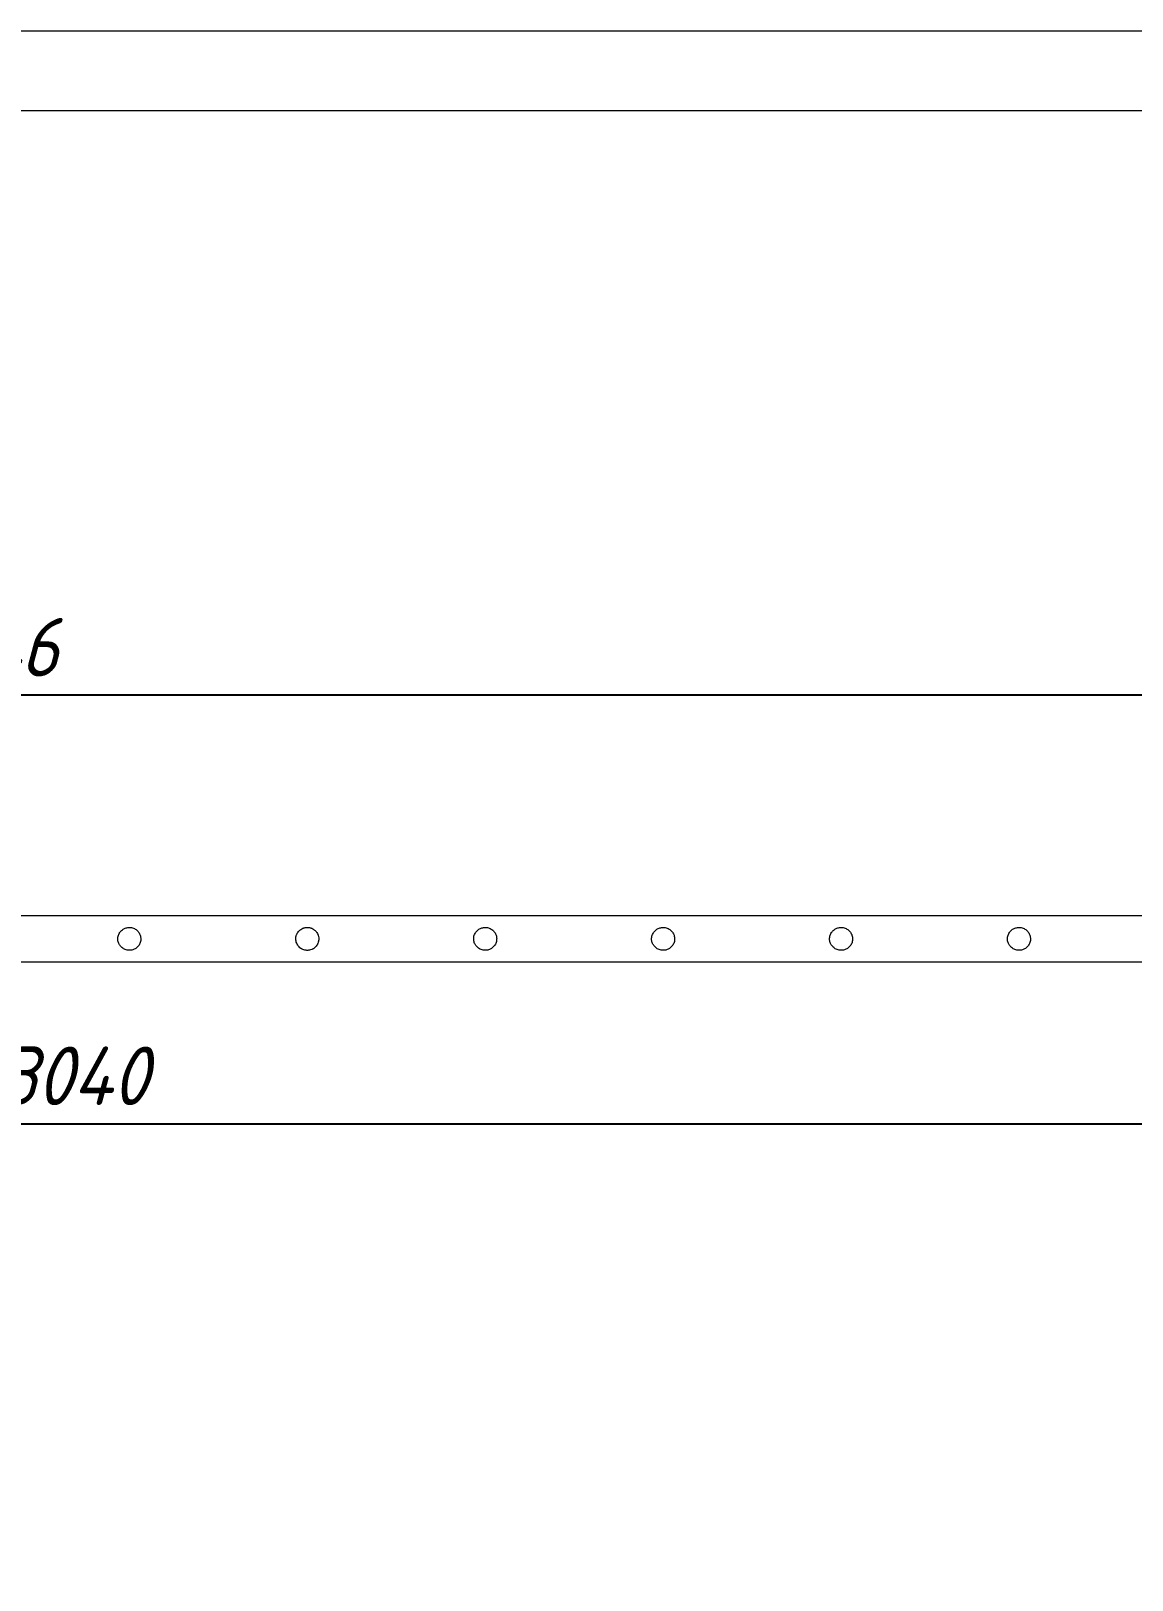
# Model space of a CAD drawing. Header units: millimetres. Extents: x 863 to 4626, y 388 to 3036.
# Drawn here: x 2745 to 3685, y 1712 to 3036 of the extents above; entities that cross this region are included whole.
import ezdxf

# ---------------------------------------------------------------- set-up
doc = ezdxf.new("R2010")
doc.units = ezdxf.units.MM
doc.linetypes.add('SLD-Solid', pattern=[0])
doc.styles.add('GENISO', font='geniso.shx', dxfattribs={"oblique": 15})
doc.dimstyles.new('Scale', dxfattribs={"dimscale": 20, "dimtxt": 2.5, "dimasz": 2.5, "dimexe": 1, "dimexo": 1, "dimgap": 0.8, "dimtad": 1, "dimdec": 0, "dimzin": 0, "dimtxsty": 'GENISO', "dimcen": 2.5, "dimclrd": 1, "dimclre": 1, "dimclrt": 7, "dimadec": 0, "dimazin": 0, "dimtfac": 1, "dimtdec": 0, "dimtmove": 0, "dimatfit": 3, "dimfxl": 1, "dimtzin": 0, "dimlwd": -1, "dimlwe": -1, "dimarcsym": 0})

# ---------------------------------------------------------------- blocks, each defined once
blk = doc.blocks.new('*D8')
at = {"color": 1, "transparency": 16777216}
for p, q in [((1080.6, 2299.3), (1080.6, 2488)), ((4326.5, 2299.3), (4326.5, 2488)), ((4276.5, 2468), (1130.6, 2468))]:
    blk.add_line(p, q, dxfattribs=at)
for points in [[(1130.6, 2476.3), (1130.6, 2459.7), (1080.6, 2468)], [(4276.5, 2476.3), (4276.5, 2459.7), (4326.5, 2468)]]:
    blk.add_solid(points, dxfattribs=at)
at = {"layer": 'Defpoints', "color": 0, "transparency": 16777216}
for p in [(1080.6, 2468), (1080.6, 2279.3), (4326.5, 2279.3)]:
    blk.add_point(p, dxfattribs=at)
at = {"color": 7, "transparency": 16777216, "insert": (2703.5, 2509), "char_height": 50, "attachment_point": 5, "style": 'GENISO'}
blk.add_mtext('3246', dxfattribs=at)
blk = doc.blocks.new('*D9')
at = {"color": 1, "transparency": 16777216}
for p, q in [((1156.6, 2229.9), (1156.6, 2081.7)), ((4196.9, 2229.9), (4196.9, 2081.7)), ((1206.6, 2101.7), (4146.9, 2101.7))]:
    blk.add_line(p, q, dxfattribs=at)
for points in [[(1206.6, 2110.1), (1206.6, 2093.4), (1156.6, 2101.7)], [(4146.9, 2110.1), (4146.9, 2093.4), (4196.9, 2101.7)]]:
    blk.add_solid(points, dxfattribs=at)
at = {"layer": 'Defpoints', "color": 0, "transparency": 16777216}
for p in [(1156.6, 2249.9), (4196.9, 2249.9), (4196.9, 2101.7)]:
    blk.add_point(p, dxfattribs=at)
at = {"color": 7, "transparency": 16777216, "insert": (2676.8, 2142.7), "char_height": 50, "attachment_point": 5, "style": 'GENISO'}
blk.add_mtext('20x152=3040', dxfattribs=at)

msp = doc.modelspace()

# ---------------------------------------------------------------- linework, layer by layer
at = {"color": 3, "linetype": 'SLD-Solid', "lineweight": 0}
for p, q in [((4297.1, 2279.3), (1135.5, 2279.3)), ((1134.5, 2240.1), (4296.1, 2240.1))]:
    msp.add_line(p, q, dxfattribs=at)
at = {"color": 7, "linetype": 'SLD-Solid', "lineweight": 0}
for points in [[(863.4, 388.3), (863.4, 3035.5), (4625.7, 3035.5), (4625.7, 388.3)], [(931.4, 456.3), (931.4, 2967.5), (4557.7, 2967.5), (4557.7, 456.3)]]:
    msp.add_lwpolyline(points, close=True, dxfattribs=at)
at = {"color": 3, "linetype": 'SLD-Solid', "lineweight": 0}
for points, knots in [([(2838.4, 2259.7), (2838.3, 2260.8), (2838.1, 2262.8), (2836.6, 2265.6), (2834.8, 2267.5), (2832.9, 2268.6), (2830.8, 2269.4), (2828.1, 2269.7), (2825, 2269), (2822.4, 2267.6), (2820.6, 2265.6), (2819.5, 2263.6), (2818.8, 2261.5), (2818.6, 2258.8), (2819.4, 2255.8), (2821.1, 2253.2), (2823.1, 2251.5), (2825.1, 2250.5), (2827.3, 2249.9), (2830, 2249.9), (2832.9, 2250.8), (2835.4, 2252.5), (2837.1, 2254.6), (2838, 2256.7), (2838.3, 2258.3), (2838.4, 2259.3), (2838.4, 2259.7)], [0, 0, 0, 0, 0.04935, 0.098584, 0.15082, 0.179059, 0.207277, 0.260066, 0.306585, 0.354234, 0.407925, 0.436112, 0.46428, 0.515721, 0.563207, 0.612084, 0.665775, 0.694012, 0.722225, 0.772996, 0.818985, 0.868099, 0.923171, 0.950973, 0.978758, 1, 1, 1, 1]), ([(2990.4, 2259.7), (2990.4, 2260.4), (2990.3, 2261), (2990.1, 2262), (2990, 2262.3), (2989.9, 2262.9), (2989.7, 2263.2), (2989.4, 2264.1), (2989.1, 2264.7), (2988.5, 2265.5), (2988.3, 2265.7), (2987.9, 2266.2), (2987.7, 2266.5), (2987.3, 2266.9), (2987.1, 2267.1), (2986.6, 2267.5), (2986.3, 2267.7), (2985.5, 2268.2), (2985, 2268.5), (2984.1, 2268.9), (2983.8, 2269), (2983.2, 2269.2), (2982.8, 2269.3), (2981.9, 2269.5), (2981.3, 2269.5), (2980.3, 2269.5), (2979.9, 2269.5), (2979.3, 2269.5), (2979, 2269.4), (2978.3, 2269.3), (2978, 2269.2), (2977.4, 2269), (2977.1, 2268.9), (2976.2, 2268.5), (2975.7, 2268.2), (2974.9, 2267.7), (2974.6, 2267.5), (2974.1, 2267.1), (2973.9, 2266.9), (2973.2, 2266.2), (2972.8, 2265.8), (2972.3, 2265), (2972.1, 2264.7), (2971.8, 2264.1), (2971.7, 2263.8), (2971.4, 2263.3), (2971.3, 2263), (2971.1, 2262.3), (2971, 2262), (2970.8, 2261.1), (2970.8, 2260.4), (2970.8, 2259.1), (2970.8, 2258.4), (2971.1, 2257.2), (2971.3, 2256.6), (2971.8, 2255.4), (2972.1, 2254.8), (2972.6, 2254), (2972.8, 2253.8), (2973.2, 2253.3), (2973.4, 2253), (2974.1, 2252.4), (2974.6, 2252), (2975.4, 2251.4), (2975.6, 2251.3), (2976.2, 2251), (2976.5, 2250.8), (2977.4, 2250.4), (2978, 2250.3), (2978.9, 2250.1), (2979.3, 2250), (2979.9, 2249.9), (2980.6, 2249.9), (2981.2, 2249.9), (2981.9, 2250), (2982.2, 2250.1), (2983.1, 2250.2), (2983.8, 2250.4), (2984.6, 2250.8), (2984.9, 2250.9), (2985.5, 2251.2), (2985.8, 2251.4), (2986.3, 2251.8), (2986.6, 2252), (2987, 2252.4), (2987.3, 2252.6), (2988, 2253.2), (2988.4, 2253.7), (2988.9, 2254.5), (2989, 2254.8), (2989.4, 2255.3), (2989.5, 2255.6), (2989.9, 2256.5), (2990.1, 2257.1), (2990.3, 2258.1), (2990.3, 2258.4), (2990.4, 2259.1), (2990.4, 2259.4), (2990.4, 2259.7)], [0, 0, 0, 0, 0.03125, 0.03125, 0.046875, 0.046875, 0.0625, 0.0625, 0.09375, 0.09375, 0.109375, 0.109375, 0.125, 0.125, 0.140625, 0.140625, 0.15625, 0.15625, 0.1875, 0.1875, 0.203125, 0.203125, 0.21875, 0.21875, 0.25, 0.25, 0.265625, 0.265625, 0.28125, 0.28125, 0.296875, 0.296875, 0.3125, 0.3125, 0.34375, 0.34375, 0.359375, 0.359375, 0.375, 0.375, 0.40625, 0.40625, 0.421875, 0.421875, 0.4375, 0.4375, 0.453125, 0.453125, 0.46875, 0.46875, 0.5, 0.5, 0.53125, 0.53125, 0.5625, 0.5625, 0.59375, 0.59375, 0.609375, 0.609375, 0.625, 0.625, 0.65625, 0.65625, 0.671875, 0.671875, 0.6875, 0.6875, 0.71875, 0.71875, 0.734375, 0.734375, 0.75, 0.765625, 0.765625, 0.78125, 0.78125, 0.8125, 0.8125, 0.828125, 0.828125, 0.84375, 0.84375, 0.859375, 0.859375, 0.875, 0.875, 0.90625, 0.90625, 0.921875, 0.921875, 0.9375, 0.9375, 0.96875, 0.96875, 0.984375, 0.984375, 1, 1, 1, 1]), ([(3142.4, 2259.7), (3142.3, 2260.8), (3142.1, 2262.8), (3140.6, 2265.6), (3138.8, 2267.5), (3136.9, 2268.6), (3134.8, 2269.4), (3132.1, 2269.7), (3129, 2269), (3126.4, 2267.6), (3124.6, 2265.6), (3123.5, 2263.6), (3122.8, 2261.5), (3122.6, 2258.8), (3123.4, 2255.8), (3125.1, 2253.2), (3127.1, 2251.5), (3129.1, 2250.5), (3131.3, 2249.9), (3134, 2249.9), (3136.9, 2250.8), (3139.4, 2252.5), (3141.1, 2254.6), (3142, 2256.7), (3142.3, 2258.3), (3142.4, 2259.3), (3142.4, 2259.7)], [0, 0, 0, 0, 0.049349, 0.098583, 0.150821, 0.179059, 0.207278, 0.260065, 0.306586, 0.354234, 0.407925, 0.436112, 0.46428, 0.515721, 0.563207, 0.612085, 0.665775, 0.694011, 0.722224, 0.772995, 0.818986, 0.868099, 0.92317, 0.950973, 0.978758, 1, 1, 1, 1]), ([(3294.4, 2259.7), (3294.3, 2260.8), (3294.1, 2262.8), (3292.6, 2265.6), (3290.8, 2267.5), (3288.9, 2268.6), (3286.8, 2269.4), (3284.1, 2269.7), (3281, 2269), (3278.4, 2267.6), (3276.6, 2265.6), (3275.5, 2263.6), (3274.8, 2261.5), (3274.6, 2258.8), (3275.4, 2255.8), (3277.1, 2253.2), (3279.1, 2251.5), (3281.1, 2250.5), (3283.3, 2249.9), (3286, 2249.9), (3288.9, 2250.8), (3291.4, 2252.5), (3293.1, 2254.6), (3294, 2256.7), (3294.3, 2258.3), (3294.4, 2259.3), (3294.4, 2259.7)], [0, 0, 0, 0, 0.049349, 0.098583, 0.150819, 0.179059, 0.207278, 0.260066, 0.306586, 0.354234, 0.407925, 0.436113, 0.46428, 0.515721, 0.563208, 0.612085, 0.665775, 0.694011, 0.722228, 0.772995, 0.818986, 0.868099, 0.92317, 0.950973, 0.978758, 1, 1, 1, 1]), ([(3446.4, 2259.7), (3446.3, 2260.8), (3446.1, 2262.8), (3444.6, 2265.6), (3442.8, 2267.5), (3440.9, 2268.6), (3438.8, 2269.4), (3436.1, 2269.7), (3433, 2269), (3430.4, 2267.6), (3428.6, 2265.6), (3427.5, 2263.6), (3426.8, 2261.5), (3426.6, 2258.8), (3427.4, 2255.8), (3429.1, 2253.2), (3431.1, 2251.5), (3433.1, 2250.5), (3435.3, 2249.9), (3438, 2249.9), (3440.9, 2250.8), (3443.4, 2252.5), (3445.1, 2254.6), (3446, 2256.7), (3446.3, 2258.3), (3446.4, 2259.3), (3446.4, 2259.7)], [0, 0, 0, 0, 0.049349, 0.098583, 0.150819, 0.179059, 0.207275, 0.260066, 0.306587, 0.354235, 0.407926, 0.436112, 0.46428, 0.515721, 0.563208, 0.612085, 0.665775, 0.694015, 0.722227, 0.772995, 0.818986, 0.868099, 0.92317, 0.950973, 0.978758, 1, 1, 1, 1]), ([(3598.4, 2259.7), (3598.3, 2260.8), (3598.1, 2262.8), (3596.6, 2265.6), (3594.8, 2267.5), (3592.9, 2268.6), (3590.8, 2269.4), (3588.1, 2269.7), (3585, 2269), (3582.4, 2267.6), (3580.6, 2265.6), (3579.5, 2263.6), (3578.8, 2261.5), (3578.6, 2258.8), (3579.4, 2255.8), (3581.1, 2253.2), (3583.1, 2251.5), (3585.1, 2250.5), (3587.3, 2249.9), (3590, 2249.9), (3592.9, 2250.8), (3595.4, 2252.5), (3597.1, 2254.6), (3598, 2256.7), (3598.3, 2258.3), (3598.4, 2259.3), (3598.4, 2259.7)], [0, 0, 0, 0, 0.04935, 0.098584, 0.15082, 0.17906, 0.207276, 0.260067, 0.306584, 0.354235, 0.407926, 0.436112, 0.46428, 0.515721, 0.563207, 0.612084, 0.665775, 0.694014, 0.722227, 0.772998, 0.818985, 0.868099, 0.92317, 0.950973, 0.978758, 1, 1, 1, 1])]:
    msp.add_open_spline(points, degree=3, knots=knots, dxfattribs=at)

# ---------------------------------------------------------------- dimensions: what is measured, and where the dimension line sits
dim = msp.add_linear_dim(base=(1080.6, 2468), p1=(4326.5, 2279.3), p2=(1080.6, 2279.3), dimstyle='Scale')
dim.commit()
dim.dimension.update_dxf_attribs({"geometry": '*D8', "text_midpoint": (2703.5, 2509)})
dim = msp.add_linear_dim(base=(4196.9, 2101.7), p1=(1156.6, 2249.9), p2=(4196.9, 2249.9), text='20x152=3040', dimstyle='Scale')
dim.commit()
dim.dimension.update_dxf_attribs({"geometry": '*D9', "text_midpoint": (2676.8, 2142.7)})

doc.saveas('drawing.dxf')
